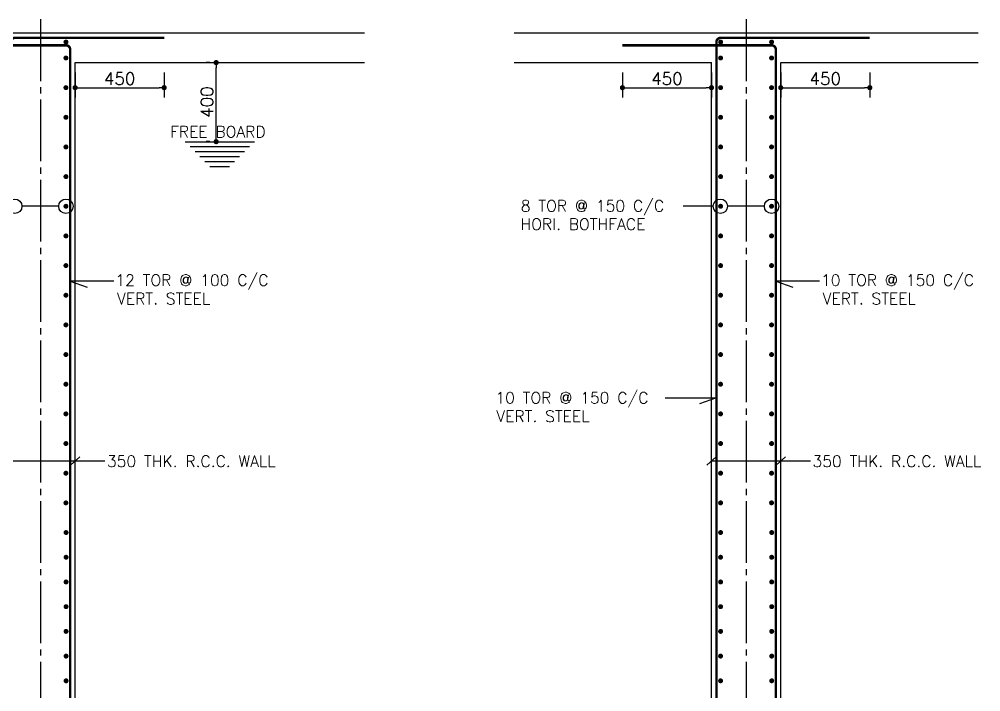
# Model space of a CAD drawing. Extents: x -200722 to 834823, y -494970 to 88783.
# Drawn here: x 374551 to 393985, y -169211 to -155605 of the extents above; entities that cross this region are included whole.
import ezdxf

# ---------------------------------------------------------------- set-up
doc = ezdxf.new("R2010")
doc.units = 0
doc.header["$LTSCALE"] = 100
doc.header["$MEASUREMENT"] = 0
doc.header["$PDMODE"] = 34
doc.linetypes.add('ACAD_ISO04W100', pattern=[30, 24, -3, 0, -3])
doc.linetypes.add('CL', pattern=[3.25, 2.5, -0.25, 0.25, -0.25])
doc.layers.get('0').update_dxf_attribs({"linetype": 'CONTINUOUS'})
doc.layers.get('DEFPOINTS').update_dxf_attribs({"linetype": 'CONTINUOUS'})
for name, color, linetype in [('5', 4, 'CONTINUOUS'), ('A-Grid', 5, 'ACAD_ISO04W100'), ('BEAM', 4, 'CONTINUOUS'), ('STEEL', 6, 'CONTINUOUS'), ('TEXT', 2, 'CONTINUOUS')]:
    doc.layers.add(name, color=color, linetype=linetype)
doc.styles.add('ROMANS', font='romans.shx')
doc.styles.get("Standard").update_dxf_attribs({"font": 'simplex.shx'})
doc.dimstyles.new('STANDARD$0', dxfattribs={"dimtxt": 2.5, "dimasz": 2.5, "dimexe": 2, "dimexo": 0.7, "dimgap": 0.9, "dimtad": 1, "dimdec": 0, "dimdsep": 46, "dimtxsty": 'ROMANS', "dimcen": 0.09, "dimclrd": 4, "dimclre": 4, "dimclrt": 3, "dimadec": 0, "dimazin": 0, "dimtfac": 1, "dimtdec": 0, "dimtmove": 0, "dimatfit": 3, "dimfxl": 1, "dimtolj": 1, "dimtzin": 0, "dimarcsym": 0})

# ---------------------------------------------------------------- blocks, each defined once
blk = doc.blocks.new('DOT')
at = {"color": 0, "linetype": 'ByBlock'}
blk.add_line((-0.5, 0), (-1, 0), dxfattribs=at)
at = {"color": 0, "linetype": 'ByBlock', "const_width": 0.5}
blk.add_lwpolyline([(-0.25, 0, 1), (0.25, 0, 1)], format="xyb", close=True, dxfattribs=at)
blk = doc.blocks.new('*D1869')
at = {"layer": 'BEAM', "color": 0, "lineweight": -2, "transparency": 16777216}
for p, q in [((375680, -156682), (375680, -157190)), ((377480, -156682), (377480, -157190)), ((375784, -156990), (377376, -156990))]:
    blk.add_line(p, q, dxfattribs=at)
at = {"layer": 'DEFPOINTS', "color": 0, "lineweight": -3, "transparency": 16777216}
for p in [(375680, -156482, 10968), (377480, -156482, 10968), (377480, -156990)]:
    blk.add_point(p, dxfattribs=at)
at = {"layer": 'BEAM', "color": 0, "lineweight": -2, "transparency": 16777216, "xscale": 104, "yscale": 104, "zscale": 104, "rotation": 180}
blk.add_blockref('DOT', (375680, -156990), dxfattribs=at)
at = {"layer": 'BEAM', "color": 0, "lineweight": -2, "transparency": 16777216, "xscale": 104, "yscale": 104, "zscale": 104}
blk.add_blockref('DOT', (377480, -156990), dxfattribs=at)
at = {"layer": 'BEAM', "color": 0, "transparency": 16777216, "insert": (376580, -156806), "char_height": 248, "attachment_point": 5}
blk.add_mtext('\\A1;450', dxfattribs=at)
blk = doc.blocks.new('_DOT')
at = {"color": 0, "linetype": 'ByBlock'}
blk.add_line((-0.5, 0), (-1, 0), dxfattribs=at)
at = {"color": 0, "linetype": 'ByBlock', "const_width": 0.5}
blk.add_lwpolyline([(-0.25, 0, 1), (0.25, 0, 1)], format="xyb", close=True, dxfattribs=at)
blk = doc.blocks.new('*D1872')
at = {"layer": 'BEAM', "color": 0, "lineweight": -2, "transparency": 16777216}
for p, q in [((378404, -156482), (378331, -156482)), ((378531, -157978), (378531, -156586)), ((378404, -158082), (378331, -158082))]:
    blk.add_line(p, q, dxfattribs=at)
at = {"layer": 'DEFPOINTS', "color": 0, "lineweight": -3, "transparency": 16777216}
for p in [(378531, -156482), (378604, -156482, 24647), (378604, -158082, 24647)]:
    blk.add_point(p, dxfattribs=at)
at = {"layer": 'BEAM', "color": 0, "lineweight": -2, "transparency": 16777216, "xscale": 104, "yscale": 104, "zscale": 104}
for p, rotation in [((378531, -156482), 90), ((378531, -158082), 270)]:
    blk.add_blockref('DOT', p, dxfattribs=dict(at, rotation=rotation))
at = {"layer": 'BEAM', "color": 0, "transparency": 16777216, "insert": (378347, -157282), "char_height": 248, "attachment_point": 5, "rotation": 90}
blk.add_mtext('\\A1;400', dxfattribs=at)
blk = doc.blocks.new('*D1884')
at = {"layer": 'BEAM', "color": 0, "lineweight": -2, "transparency": 16777216}
for p, q in [((389942, -156682), (389942, -157190)), ((391742, -156682), (391742, -157190)), ((390046, -156990), (391638, -156990))]:
    blk.add_line(p, q, dxfattribs=at)
at = {"layer": 'DEFPOINTS', "color": 0, "lineweight": -3, "transparency": 16777216}
for p in [(389942, -156482, 10968), (391742, -156482, 10968), (391742, -156990)]:
    blk.add_point(p, dxfattribs=at)
at = {"layer": 'BEAM', "color": 0, "lineweight": -2, "transparency": 16777216, "xscale": 104, "yscale": 104, "zscale": 104, "rotation": 180}
blk.add_blockref('DOT', (389942, -156990), dxfattribs=at)
at = {"layer": 'BEAM', "color": 0, "lineweight": -2, "transparency": 16777216, "xscale": 104, "yscale": 104, "zscale": 104}
blk.add_blockref('DOT', (391742, -156990), dxfattribs=at)
at = {"layer": 'BEAM', "color": 0, "transparency": 16777216, "insert": (390842, -156806), "char_height": 248, "attachment_point": 5}
blk.add_mtext('\\A1;450', dxfattribs=at)
blk = doc.blocks.new('*D1874')
at = {"layer": 'BEAM', "color": 0, "lineweight": -2, "transparency": 16777216}
for p, q in [((386742, -156682), (386742, -157190)), ((388542, -156682), (388542, -157190)), ((386846, -156990), (388438, -156990))]:
    blk.add_line(p, q, dxfattribs=at)
at = {"layer": 'DEFPOINTS', "color": 0, "lineweight": -3, "transparency": 16777216}
for p in [(386742, -156482, 10968), (388542, -156482, 10968), (388542, -156990)]:
    blk.add_point(p, dxfattribs=at)
at = {"layer": 'BEAM', "color": 0, "lineweight": -2, "transparency": 16777216, "xscale": 104, "yscale": 104, "zscale": 104, "rotation": 180}
blk.add_blockref('DOT', (386742, -156990), dxfattribs=at)
at = {"layer": 'BEAM', "color": 0, "lineweight": -2, "transparency": 16777216, "xscale": 104, "yscale": 104, "zscale": 104}
blk.add_blockref('DOT', (388542, -156990), dxfattribs=at)
at = {"layer": 'BEAM', "color": 0, "transparency": 16777216, "insert": (387642, -156806), "char_height": 248, "attachment_point": 5}
blk.add_mtext('\\A1;450', dxfattribs=at)

msp = doc.modelspace()

# ---------------------------------------------------------------- linework, layer by layer
at = {"layer": '5', "color": 18, "lineweight": -3, "ltscale": 0.4, "true_color": 0x000000}
for p, q in [((374280.1, -155882.4, 4418.1), (381527.5, -155882.4, 38325.5)), ((384552.5, -155882.4, -16994), (388542.2, -155882.4, 4418.1)), ((388542.2, -155882.4, 4418.1), (393931.9, -155882.4, 29633.9)), ((375680.1, -172890.4, -22335.7), (375680.1, -156482.4, 10968.1)), ((375680.1, -156482.4, 10968.1), (381527.5, -156482.4, 38325.5)), ((384552.5, -156482.4, -19167.6), (388542.2, -156482.4, -501.8)), ((388542.2, -172342.4, -13589.8), (388542.2, -156482.4, 17865.8)), ((389942.2, -175290.4, 368.5), (389942.2, -156482.4, 10968.1)), ((389942.2, -156482.4, 10968.1), (393931.9, -156482.4, 29633.9))]:
    msp.add_line(p, q, dxfattribs=at)
at = {"layer": '5', "color": 8, "lineweight": -3, "ltscale": 0.4}
for p, q in [((377903.8, -158082.4, 21371.8), (379303.8, -158082.4, 27921.7)), ((378003.8, -158182.4, 21839.7), (379203.8, -158182.4, 27453.9)), ((378103.8, -158282.4, 22307.5), (379103.8, -158282.4, 26986)), ((378203.8, -158382.4, 22775.4), (379003.8, -158382.4, 26518.2)), ((378303.8, -158482.4, 23243.2), (378903.8, -158482.4, 26050.3)), ((378403.8, -158582.4, 23243.2), (378803.8, -158582.4, 26050.3))]:
    msp.add_line(p, q, dxfattribs=at)
at = {"layer": 'A-Grid', "color": 8, "linetype": 'CL', "ltscale": 5}
for points in [[(374980.1, -155605.2), (374980.1, -181580.6)], [(389242.2, -155605.2), (389242.2, -181580.6)]]:
    msp.add_lwpolyline(points, dxfattribs=at)
at = {"layer": 'STEEL', "color": 18, "lineweight": -3, "ltscale": 0.4, "true_color": 0x000000, "const_width": 50.8, "elevation": -33.9}
for points in [[(377480.1, -155982.4), (374465.1, -155982.4, 0.4142136), (374380.1, -156067.4), (374380.1, -178790.5), (376180.1, -178790.5)], [(391742.2, -155982.4), (388727.2, -155982.4, 0.4142136), (388642.2, -156067.4), (388642.2, -178790.5), (390442.2, -178790.5)]]:
    msp.add_lwpolyline(points, format="xyb", dxfattribs=at)
at = {"layer": 'STEEL', "color": 18, "lineweight": -3, "ltscale": 0.4, "true_color": 0x000000, "const_width": 50}
for points in [[(375470.1, -156067.4, -1), (375520.1, -156067.4, -1)], [(389732.2, -156067.4, -1), (389782.2, -156067.4, -1)], [(388751.5, -156389.3, 1), (388701.5, -156389.3, 1)], [(388751.5, -156989.3, 1), (388701.5, -156989.3, 1)], [(388751.5, -157589.3, 1), (388701.5, -157589.3, 1)], [(388751.5, -158189.3, 1), (388701.5, -158189.3, 1)], [(388751.5, -158789.3, 1), (388701.5, -158789.3, 1)], [(388751.5, -159389.3, 1), (388701.5, -159389.3, 1)], [(388751.5, -159989.3, 1), (388701.5, -159989.3, 1)], [(388751.5, -160589.3, 1), (388701.5, -160589.3, 1)], [(388751.5, -161189.3, 1), (388701.5, -161189.3, 1)], [(388751.5, -161789.3, 1), (388701.5, -161789.3, 1)], [(388751.5, -162389.3, 1), (388701.5, -162389.3, 1)], [(388751.5, -162989.3, 1), (388701.5, -162989.3, 1)], [(388751.5, -163589.3, 1), (388701.5, -163589.3, 1)], [(388751.5, -164189.3, 1), (388701.5, -164189.3, 1)], [(388751.5, -164789.3, 1), (388701.5, -164789.3, 1)], [(388751.5, -165389.3, 1), (388701.5, -165389.3, 1)], [(375472.4, -165989.3, -1), (375522.4, -165989.3, -1)], [(388701.5, -165989.3, -1), (388751.5, -165989.3, -1)], [(389734.6, -165989.3, -1), (389784.6, -165989.3, -1)], [(375472.4, -166489.3, -1), (375522.4, -166489.3, -1)], [(388701.5, -166489.3, -1), (388751.5, -166489.3, -1)], [(389734.6, -166489.3, -1), (389784.6, -166489.3, -1)], [(375472.4, -166989.3, -1), (375522.4, -166989.3, -1)], [(388701.5, -166989.3, -1), (388751.5, -166989.3, -1)], [(389734.6, -166989.3, -1), (389784.6, -166989.3, -1)], [(375472.4, -167489.3, -1), (375522.4, -167489.3, -1)], [(388701.5, -167489.3, -1), (388751.5, -167489.3, -1)], [(389734.6, -167489.3, -1), (389784.6, -167489.3, -1)], [(375472.4, -167989.3, -1), (375522.4, -167989.3, -1)], [(388701.5, -167989.3, -1), (388751.5, -167989.3, -1)], [(389734.6, -167989.3, -1), (389784.6, -167989.3, -1)], [(375472.4, -168489.3, -1), (375522.4, -168489.3, -1)], [(388701.5, -168489.3, -1), (388751.5, -168489.3, -1)], [(389734.6, -168489.3, -1), (389784.6, -168489.3, -1)], [(375472.4, -168989.3, -1), (375522.4, -168989.3, -1)], [(388701.5, -168989.3, -1), (388751.5, -168989.3, -1)], [(389734.6, -168989.3, -1), (389784.6, -168989.3, -1)]]:
    msp.add_lwpolyline(points, format="xyb", close=True, dxfattribs=at)
for points, elevation in [([(388752.2, -156067.4, 1), (388702.2, -156067.4, 1)], -33.9), ([(375469.3, -156389.3, -1), (375519.3, -156389.3, -1)], 33.9), ([(389731.5, -156389.3, -1), (389781.5, -156389.3, -1)], 33.9), ([(375469.3, -156989.3, -1), (375519.3, -156989.3, -1)], 33.9), ([(389731.5, -156989.3, -1), (389781.5, -156989.3, -1)], 33.9), ([(375469.3, -157589.3, -1), (375519.3, -157589.3, -1)], 33.9), ([(389731.5, -157589.3, -1), (389781.5, -157589.3, -1)], 33.9), ([(375469.3, -158189.3, -1), (375519.3, -158189.3, -1)], 33.9), ([(389731.5, -158189.3, -1), (389781.5, -158189.3, -1)], 33.9), ([(375469.3, -158789.3, -1), (375519.3, -158789.3, -1)], 33.9), ([(389731.5, -158789.3, -1), (389781.5, -158789.3, -1)], 33.9), ([(375469.3, -159389.3, -1), (375519.3, -159389.3, -1)], 33.9), ([(389731.5, -159389.3, -1), (389781.5, -159389.3, -1)], 33.9), ([(375469.3, -159989.3, -1), (375519.3, -159989.3, -1)], 33.9), ([(389731.5, -159989.3, -1), (389781.5, -159989.3, -1)], 33.9), ([(375469.3, -160589.3, -1), (375519.3, -160589.3, -1)], 33.9), ([(389731.5, -160589.3, -1), (389781.5, -160589.3, -1)], 33.9), ([(375469.3, -161189.3, -1), (375519.3, -161189.3, -1)], 33.9), ([(389731.5, -161189.3, -1), (389781.5, -161189.3, -1)], 33.9), ([(375469.3, -161789.3, -1), (375519.3, -161789.3, -1)], 33.9), ([(389731.5, -161789.3, -1), (389781.5, -161789.3, -1)], 33.9), ([(375469.3, -162389.3, -1), (375519.3, -162389.3, -1)], 33.9), ([(389731.5, -162389.3, -1), (389781.5, -162389.3, -1)], 33.9), ([(375469.3, -162989.3, -1), (375519.3, -162989.3, -1)], 33.9), ([(389731.5, -162989.3, -1), (389781.5, -162989.3, -1)], 33.9), ([(375469.3, -163589.3, -1), (375519.3, -163589.3, -1)], 33.9), ([(389731.5, -163589.3, -1), (389781.5, -163589.3, -1)], 33.9), ([(375469.3, -164189.3, -1), (375519.3, -164189.3, -1)], 33.9), ([(389731.5, -164189.3, -1), (389781.5, -164189.3, -1)], 33.9), ([(375469.3, -164789.3, -1), (375519.3, -164789.3, -1)], 33.9), ([(389731.5, -164789.3, -1), (389781.5, -164789.3, -1)], 33.9), ([(375469.3, -165389.3, -1), (375519.3, -165389.3, -1)], 33.9), ([(389731.5, -165389.3, -1), (389781.5, -165389.3, -1)], 33.9)]:
    msp.add_lwpolyline(points, format="xyb", close=True, dxfattribs=dict(at, elevation=elevation))
at = {"layer": 'STEEL', "color": 18, "lineweight": -3, "ltscale": 0.4, "true_color": 0x000000, "const_width": 50.8}
for points in [[(372480.1, -156132.4), (375495.1, -156132.4, -0.4142136), (375580.1, -156217.4), (375580.1, -178681), (373780.1, -178681)], [(386742.2, -156132.4), (389757.2, -156132.4, -0.4142136), (389842.2, -156217.4), (389842.2, -178681), (388042.2, -178681)]]:
    msp.add_lwpolyline(points, format="xyb", dxfattribs=at)
at = {"layer": 'TEXT', "color": 18, "true_color": 0x000000}
for p, q in [((375348.8, -159389.3, 33.9), (374605.1, -159389.3, 33.9)), ((388576.2, -159389.3), (387969.9, -159389.3)), ((389610.9, -159389.3, 33.9), (388867.3, -159389.3, 33.9)), ((376460.1, -160903), (375580.1, -160903)), ((375580.1, -160903), (375925.3, -161028.2)), ((390722.3, -160903), (389842.2, -160903)), ((389842.2, -160903), (390187.4, -161028.2)), ((387608.8, -163262.5, -33.9), (388642.2, -163262.5, -33.9)), ((388642.2, -163262.5, -33.9), (388297, -163387.7, -33.9)), ((374280.1, -164541.8), (376283.6, -164541.8)), ((375773, -164458.8), (375587.4, -164624.6)), ((388635.1, -164458.8, -33.9), (388449.5, -164624.6, -33.9)), ((388542.2, -164541.8), (390545.8, -164541.8)), ((390035.1, -164458.8), (389849.5, -164624.6))]:
    msp.add_line(p, q, dxfattribs=at)
for centre in [(374459.6, -159389.3), (375494.3, -159389.3, 33.9), (388721.7, -159389.3), (389756.5, -159389.3, 33.9)]:
    msp.add_circle(centre, 145.5, dxfattribs=at)

# ---------------------------------------------------------------- texts
for s, p in [('FREE BOARD', (377599, -157996.7)), ('8 TOR @ 150 C/C', (384687.5, -159495.9, -7446.6)), ('HORI. BOTHFACE', (384682.1, -159867.4, -7446.6)), ('12 TOR @ 100 C/C', (376493, -160999.6)), ('10 TOR @ 150 C/C', (390755.2, -160999.6)), ('VERT. STEEL', (376527.4, -161373.4)), ('VERT. STEEL', (390789.6, -161373.4)), ('10 TOR @ 150 C/C', (384173.5, -163379.3, -33.9)), ('VERT. STEEL', (384194.2, -163753.1, -33.9)), ('350 THK. R.C.C. WALL', (376322.2, -164663.2)), ('350 THK. R.C.C. WALL', (390584.3, -164663.2))]:
    msp.add_text(s, height=230, dxfattribs=at).set_placement(p)

# ---------------------------------------------------------------- dimensions: what is measured, and where the dimension line sits
at = {"layer": 'BEAM', "color": 18, "true_color": 0x000000}
dim = msp.add_linear_dim(base=(378531.4, -156482.4), p1=(378603.8, -158082.4, 24646.8), p2=(378603.8, -156482.4, 24646.8), angle=90, dimstyle='STANDARD$0', override={"dimscale": 8, "dimtxt": 31, "dimasz": 13, "dimexe": 25, "dimexo": 25, "dimgap": 7.5, "dimlfac": 0.25, "dimzin": 3, "dimtxsty": 'Standard', "dimblk": 'DOT', "dimcen": 3, "dimdle": 4, "dimclrd": 0, "dimclre": 0, "dimclrt": 0, "dimtmove": 2, "dimldrblk": 'DOT', "dimtzin": 3}, dxfattribs=at)
dim.commit()
dim.dimension.update_dxf_attribs({"geometry": '*D1872', "text_midpoint": (378347.4, -157282.4)})
for base, p1, p2, picture, middle in [((377480.1, -156989.5), (375680.1, -156482.4, 10968.1), (377480.1, -156482.4, 10968.1), '*D1869', (376580.1, -156805.5)), ((388542.2, -156989.5, -10319.1), (386742.2, -156482.4, 649), (388542.2, -156482.4, 649), '*D1874', (387642.2, -156805.5, -10319.1)), ((391742.2, -156989.5), (389942.2, -156482.4, 10968.1), (391742.2, -156482.4, 10968.1), '*D1884', (390842.2, -156805.5))]:
    dim = msp.add_linear_dim(base=base, p1=p1, p2=p2, dimstyle='STANDARD$0', override={"dimscale": 8, "dimtxt": 31, "dimasz": 13, "dimexe": 25, "dimexo": 25, "dimgap": 7.5, "dimlfac": 0.25, "dimzin": 3, "dimtxsty": 'Standard', "dimblk": 'DOT', "dimcen": 3, "dimdle": 4, "dimclrd": 0, "dimclre": 0, "dimclrt": 0, "dimtmove": 2, "dimldrblk": 'DOT', "dimtzin": 3}, dxfattribs=at)
    dim.commit()
    dim.dimension.update_dxf_attribs({"geometry": picture, "text_midpoint": middle})

doc.saveas('drawing.dxf')
